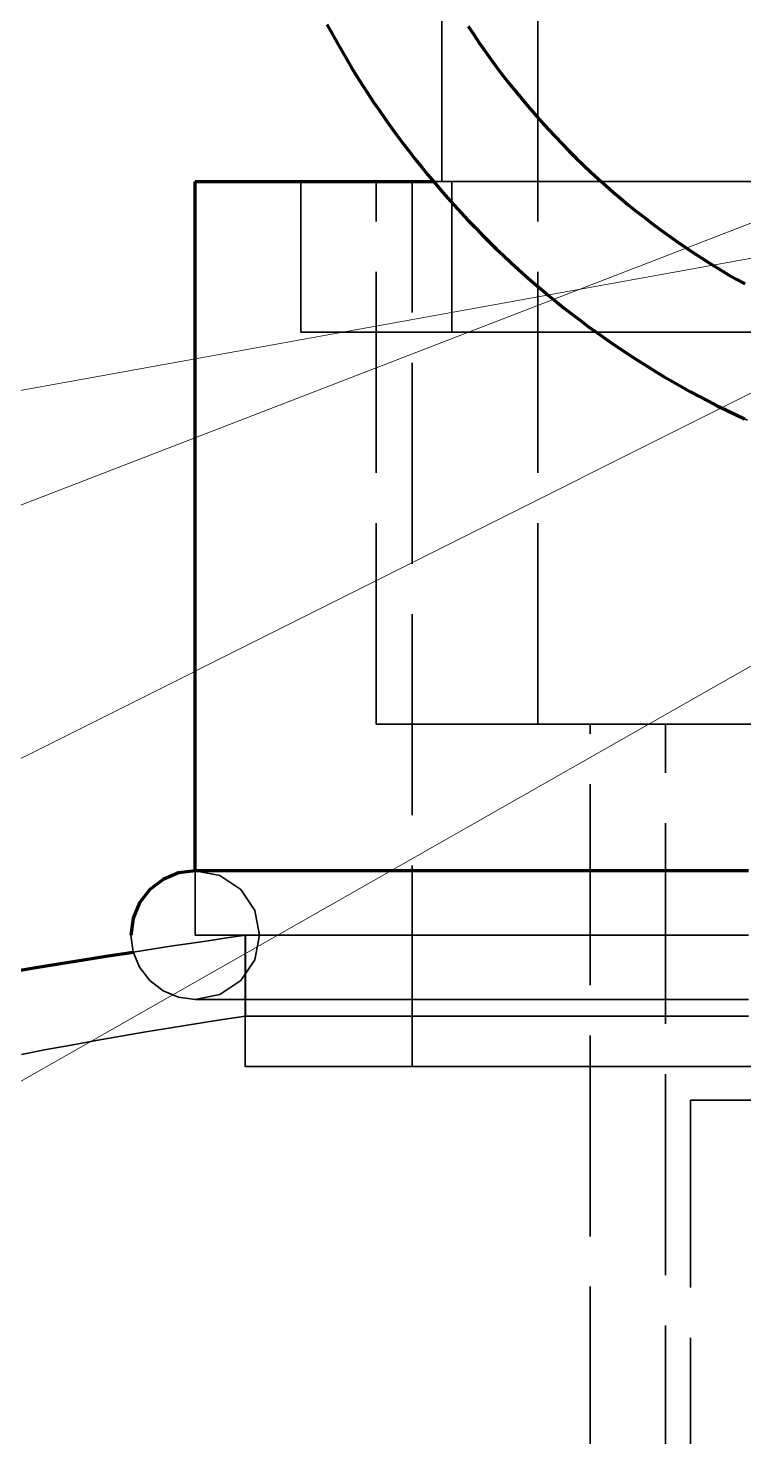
# Model space of a CAD drawing. Header units: millimetres. Extents: x 0 to 2382, y 0 to 420.
# Drawn here: x 948.84 to 963.07, y 279.16 to 307.2 of the extents above; entities that cross this region are included whole.
import ezdxf

# ---------------------------------------------------------------- set-up
doc = ezdxf.new("R2010")
doc.units = ezdxf.units.MM
doc.linetypes.add('IRAM-E-TRAZOS', pattern=[5, 4, -1])
for name, color, linetype, lineweight in [('01-VISIBLE', 7, 'CONTINUOUS', 70), ('02-OCULTA', 4, 'IRAM-E-TRAZOS', 35), ('08-FINA', 5, 'CONTINUOUS', 18)]:
    doc.layers.add(name, color=color, linetype=linetype, lineweight=lineweight)

msp = doc.modelspace()

# ---------------------------------------------------------------- linework, layer by layer
at = {"layer": '01-VISIBLE'}
for points in [[(954.786, 307.271), (954.882, 307.095), (954.979, 306.919), (955.078, 306.745), (955.179, 306.572), (955.283, 306.4), (955.388, 306.229), (955.495, 306.06), (955.603, 305.891), (955.714, 305.724), (955.827, 305.558), (955.941, 305.393), (956.057, 305.23), (956.175, 305.068), (956.295, 304.907), (956.417, 304.748), (956.54, 304.59), (956.665, 304.433), (956.792, 304.278), (956.921, 304.124), (957.051, 303.971), (957.183, 303.82), (957.317, 303.671), (957.452, 303.523), (957.589, 303.376), (957.728, 303.232), (957.868, 303.088), (958.01, 302.946), (958.153, 302.806), (958.298, 302.668), (958.445, 302.531), (958.593, 302.395), (958.742, 302.262), (958.893, 302.13), (959.045, 301.999), (959.199, 301.871), (959.354, 301.744), (959.511, 301.619), (959.669, 301.495), (959.829, 301.374), (959.989, 301.254), (960.152, 301.136), (960.315, 301.019), (960.48, 300.905), (960.646, 300.792), (960.813, 300.682), (960.981, 300.573), (961.151, 300.466), (961.322, 300.361), (961.494, 300.258), (961.667, 300.157), (961.841, 300.057), (962.016, 299.96), (962.193, 299.865), (962.37, 299.771), (962.548, 299.68), (962.728, 299.59), (962.908, 299.503), (963.09, 299.417)], [(957.592, 307.235), (957.703, 307.068), (957.815, 306.902), (957.929, 306.738), (958.046, 306.576), (958.165, 306.414), (958.285, 306.255), (958.408, 306.097), (958.533, 305.941), (958.659, 305.786), (958.788, 305.633), (958.919, 305.481), (959.051, 305.331), (959.186, 305.183), (959.322, 305.037), (959.46, 304.892), (959.6, 304.75), (959.742, 304.609), (959.886, 304.469), (960.032, 304.332), (960.179, 304.197), (960.328, 304.063), (960.478, 303.932), (960.631, 303.802), (960.785, 303.674), (960.94, 303.548), (961.097, 303.425), (961.256, 303.303), (961.416, 303.183), (961.578, 303.066), (961.742, 302.95), (961.906, 302.837), (962.073, 302.726), (962.24, 302.617), (962.409, 302.51), (962.58, 302.405), (962.751, 302.302), (962.924, 302.202), (963.099, 302.104)], [(952.167, 304.145), (952.693, 304.145), (953.219, 304.145), (953.745, 304.145), (954.272, 304.145), (954.798, 304.145), (955.324, 304.145), (955.85, 304.145), (956.377, 304.145), (956.903, 304.145)], [(952.167, 290.425), (952.167, 304.145)], [(952.167, 290.425), (951.835, 290.381), (951.527, 290.254), (951.262, 290.05), (951.058, 289.785), (950.93, 289.476), (950.887, 289.145)], [(952.167, 290.425), (952.167, 290.425)], [(952.167, 290.425), (952.167, 290.425)], [(952.167, 290.425), (952.167, 290.425)], [(952.167, 290.425), (952.167, 290.425)], [(952.167, 290.425), (952.167, 290.425)], [(952.167, 290.425), (952.167, 290.425)], [(963.167, 290.425), (962.667, 290.425), (962.167, 290.425), (961.667, 290.425), (961.167, 290.425), (960.667, 290.425), (960.167, 290.425), (959.667, 290.425), (959.167, 290.425), (958.667, 290.425), (958.167, 290.425), (957.667, 290.425), (957.167, 290.425), (956.667, 290.425), (956.167, 290.425), (955.667, 290.425), (955.167, 290.425), (954.667, 290.425), (954.167, 290.425), (953.667, 290.425), (953.167, 290.425), (952.667, 290.425), (952.167, 290.425)], [(948.461, 288.409), (948.954, 288.495), (949.448, 288.576), (949.942, 288.654), (950.437, 288.732), (950.932, 288.808)]]:
    msp.add_lwpolyline(points, dxfattribs=at)
at = {"layer": '02-OCULTA'}
for points in [[(957.067, 304.145), (957.067, 308.245)], [(958.979, 304.145), (958.979, 308.245)], [(954.826, 307.196), (954.922, 307.021), (955.02, 306.846), (955.12, 306.673), (955.222, 306.501), (955.326, 306.329), (955.431, 306.159), (955.539, 305.991), (955.648, 305.823), (955.76, 305.656), (955.873, 305.491), (955.988, 305.327), (956.104, 305.165), (956.223, 305.004), (956.343, 304.844), (956.465, 304.685), (956.589, 304.528), (956.715, 304.372), (956.842, 304.217), (956.971, 304.064), (957.102, 303.913), (957.234, 303.763), (957.368, 303.614), (957.504, 303.467), (957.642, 303.321), (957.781, 303.177), (957.921, 303.035), (958.063, 302.894), (958.207, 302.754), (958.352, 302.617), (958.499, 302.481), (958.647, 302.346), (958.797, 302.213), (958.948, 302.082), (959.101, 301.953), (959.255, 301.825), (959.41, 301.699), (959.567, 301.575), (959.726, 301.452), (959.885, 301.331), (960.046, 301.212), (960.208, 301.095), (960.372, 300.98), (960.537, 300.866), (960.703, 300.754), (960.87, 300.644), (961.039, 300.536), (961.208, 300.43), (961.379, 300.326), (961.551, 300.224), (961.725, 300.123), (961.899, 300.025), (962.074, 299.928), (962.251, 299.834), (962.428, 299.741), (962.607, 299.65), (962.786, 299.562), (962.966, 299.475), (963.148, 299.391)], [(963.167, 304.145), (962.667, 304.145), (962.167, 304.145), (961.667, 304.145), (961.167, 304.145), (960.667, 304.145), (960.167, 304.145), (959.667, 304.145), (959.167, 304.145), (958.667, 304.145), (958.167, 304.145), (957.667, 304.145), (957.167, 304.145), (956.667, 304.145), (956.167, 304.145), (955.667, 304.145), (955.167, 304.145), (954.667, 304.145), (954.167, 304.145), (953.667, 304.145), (953.167, 304.145), (952.667, 304.145), (952.167, 304.145)], [(963.35, 304.145), (962.845, 304.145), (962.341, 304.145), (961.836, 304.145), (961.331, 304.145), (960.827, 304.145), (960.322, 304.145), (959.817, 304.145), (959.313, 304.145), (958.808, 304.145), (958.304, 304.145), (957.799, 304.145), (957.294, 304.145), (956.79, 304.145), (956.285, 304.145), (955.781, 304.145), (955.276, 304.145), (954.771, 304.145), (954.267, 304.145)], [(954.267, 304.145), (954.771, 304.145), (955.276, 304.145), (955.781, 304.145), (956.285, 304.145), (956.79, 304.145), (957.294, 304.145), (957.799, 304.145), (958.304, 304.145), (958.808, 304.145), (959.313, 304.145), (959.817, 304.145), (960.322, 304.145), (960.827, 304.145), (961.331, 304.145), (961.836, 304.145), (962.341, 304.145), (962.845, 304.145), (963.35, 304.145)], [(954.267, 301.145), (954.267, 304.145)], [(963.343, 304.145), (962.838, 304.145), (962.333, 304.145), (961.828, 304.145), (961.323, 304.145), (960.818, 304.145), (960.312, 304.145), (959.807, 304.145), (959.302, 304.145), (958.797, 304.145), (958.292, 304.145), (957.787, 304.145), (957.282, 304.145), (956.777, 304.145), (956.272, 304.145), (955.767, 304.145)], [(955.767, 304.145), (956.272, 304.145), (956.777, 304.145), (957.282, 304.145), (957.787, 304.145), (958.292, 304.145), (958.797, 304.145), (959.302, 304.145), (959.807, 304.145), (960.312, 304.145), (960.818, 304.145), (961.323, 304.145), (961.828, 304.145), (962.333, 304.145), (962.838, 304.145), (963.343, 304.145)], [(955.767, 293.345), (955.767, 304.145)], [(963.573, 304.145), (963.066, 304.145), (962.559, 304.145), (962.053, 304.145), (961.546, 304.145), (961.039, 304.145), (960.532, 304.145), (960.026, 304.145), (959.519, 304.145), (959.012, 304.145), (958.506, 304.145), (957.999, 304.145), (957.492, 304.145), (956.985, 304.145), (956.479, 304.145)], [(956.479, 304.145), (956.985, 304.145), (957.492, 304.145), (957.999, 304.145), (958.506, 304.145), (959.012, 304.145), (959.519, 304.145), (960.026, 304.145), (960.532, 304.145), (961.039, 304.145), (961.546, 304.145), (962.053, 304.145), (962.559, 304.145), (963.066, 304.145), (963.573, 304.145)], [(956.479, 286.533), (956.479, 304.145)], [(956.903, 304.145), (957.403, 304.145), (957.904, 304.145), (958.404, 304.145), (958.905, 304.145), (959.405, 304.145), (959.906, 304.145), (960.406, 304.145), (960.907, 304.145), (961.407, 304.145), (961.908, 304.145), (962.408, 304.145), (962.909, 304.145), (963.409, 304.145)], [(963.111, 304.145), (962.607, 304.145), (962.104, 304.145), (961.6, 304.145), (961.096, 304.145), (960.593, 304.145), (960.089, 304.145), (959.585, 304.145), (959.081, 304.145), (958.578, 304.145), (958.074, 304.145), (957.57, 304.145), (957.067, 304.145)], [(957.067, 304.145), (957.57, 304.145), (958.074, 304.145), (958.578, 304.145), (959.081, 304.145), (959.585, 304.145), (960.089, 304.145), (960.593, 304.145), (961.096, 304.145), (961.6, 304.145), (962.104, 304.145), (962.607, 304.145), (963.111, 304.145)], [(963.335, 304.145), (962.829, 304.145), (962.323, 304.145), (961.818, 304.145), (961.312, 304.145), (960.806, 304.145), (960.301, 304.145), (959.795, 304.145), (959.289, 304.145), (958.784, 304.145), (958.278, 304.145), (957.772, 304.145), (957.267, 304.145)], [(957.267, 304.145), (957.772, 304.145), (958.278, 304.145), (958.784, 304.145), (959.289, 304.145), (959.795, 304.145), (960.301, 304.145), (960.806, 304.145), (961.312, 304.145), (961.818, 304.145), (962.323, 304.145), (962.829, 304.145), (963.335, 304.145)], [(957.267, 301.145), (957.267, 304.145)], [(963.552, 304.145), (963.044, 304.145), (962.536, 304.145), (962.028, 304.145), (961.52, 304.145), (961.011, 304.145), (960.503, 304.145), (959.995, 304.145), (959.487, 304.145), (958.979, 304.145)], [(958.979, 304.145), (959.487, 304.145), (959.995, 304.145), (960.503, 304.145), (961.011, 304.145), (961.52, 304.145), (962.028, 304.145), (962.536, 304.145), (963.044, 304.145), (963.552, 304.145)], [(963.552, 304.145), (963.044, 304.145), (962.536, 304.145), (962.028, 304.145), (961.52, 304.145), (961.011, 304.145), (960.503, 304.145), (959.995, 304.145), (959.487, 304.145), (958.979, 304.145)], [(958.979, 304.145), (959.487, 304.145), (959.995, 304.145), (960.503, 304.145), (961.011, 304.145), (961.52, 304.145), (962.028, 304.145), (962.536, 304.145), (963.044, 304.145), (963.552, 304.145)], [(958.979, 293.345), (958.979, 304.145)], [(963.35, 301.145), (962.845, 301.145), (962.341, 301.145), (961.836, 301.145), (961.331, 301.145), (960.827, 301.145), (960.322, 301.145), (959.817, 301.145), (959.313, 301.145), (958.808, 301.145), (958.304, 301.145), (957.799, 301.145), (957.294, 301.145), (956.79, 301.145), (956.285, 301.145), (955.781, 301.145), (955.276, 301.145), (954.771, 301.145), (954.267, 301.145)], [(954.267, 301.145), (954.771, 301.145), (955.276, 301.145), (955.781, 301.145), (956.285, 301.145), (956.79, 301.145), (957.294, 301.145), (957.799, 301.145), (958.304, 301.145), (958.808, 301.145), (959.313, 301.145), (959.817, 301.145), (960.322, 301.145), (960.827, 301.145), (961.331, 301.145), (961.836, 301.145), (962.341, 301.145), (962.845, 301.145), (963.35, 301.145)], [(963.335, 301.145), (962.829, 301.145), (962.323, 301.145), (961.818, 301.145), (961.312, 301.145), (960.806, 301.145), (960.301, 301.145), (959.795, 301.145), (959.289, 301.145), (958.784, 301.145), (958.278, 301.145), (957.772, 301.145), (957.267, 301.145)], [(957.267, 301.145), (957.772, 301.145), (958.278, 301.145), (958.784, 301.145), (959.289, 301.145), (959.795, 301.145), (960.301, 301.145), (960.806, 301.145), (961.312, 301.145), (961.818, 301.145), (962.323, 301.145), (962.829, 301.145), (963.335, 301.145)], [(963.343, 293.345), (962.838, 293.345), (962.333, 293.345), (961.828, 293.345), (961.323, 293.345), (960.818, 293.345), (960.312, 293.345), (959.807, 293.345), (959.302, 293.345), (958.797, 293.345), (958.292, 293.345), (957.787, 293.345), (957.282, 293.345), (956.777, 293.345), (956.272, 293.345), (955.767, 293.345)], [(955.767, 293.345), (956.272, 293.345), (956.777, 293.345), (957.282, 293.345), (957.787, 293.345), (958.292, 293.345), (958.797, 293.345), (959.302, 293.345), (959.807, 293.345), (960.312, 293.345), (960.818, 293.345), (961.323, 293.345), (961.828, 293.345), (962.333, 293.345), (962.838, 293.345), (963.343, 293.345)], [(963.552, 293.345), (963.044, 293.345), (962.536, 293.345), (962.028, 293.345), (961.52, 293.345), (961.011, 293.345), (960.503, 293.345), (959.995, 293.345), (959.487, 293.345), (958.979, 293.345)], [(958.979, 293.345), (959.487, 293.345), (959.995, 293.345), (960.503, 293.345), (961.011, 293.345), (961.52, 293.345), (962.028, 293.345), (962.536, 293.345), (963.044, 293.345), (963.552, 293.345)], [(963.567, 293.345), (963.06, 293.345), (962.552, 293.345), (962.045, 293.345), (961.538, 293.345), (961.031, 293.345), (960.524, 293.345), (960.017, 293.345)], [(960.017, 293.345), (960.524, 293.345), (961.031, 293.345), (961.538, 293.345), (962.045, 293.345), (962.552, 293.345), (963.06, 293.345), (963.567, 293.345)], [(960.017, 268.148), (960.017, 293.345)], [(963.55, 293.345), (963.042, 293.345), (962.533, 293.345), (962.025, 293.345), (961.517, 293.345)], [(961.517, 293.345), (962.025, 293.345), (962.533, 293.345), (963.042, 293.345), (963.55, 293.345)], [(961.517, 267.376), (961.517, 293.345)], [(952.167, 289.145), (952.167, 290.425)], [(963.167, 290.425), (962.667, 290.425), (962.167, 290.425), (961.667, 290.425), (961.167, 290.425), (960.667, 290.425), (960.167, 290.425), (959.667, 290.425), (959.167, 290.425), (958.667, 290.425), (958.167, 290.425), (957.667, 290.425), (957.167, 290.425), (956.667, 290.425), (956.167, 290.425), (955.667, 290.425), (955.167, 290.425), (954.667, 290.425), (954.167, 290.425), (953.667, 290.425), (953.167, 290.425), (952.667, 290.425), (952.167, 290.425)], [(952.167, 290.425), (952.657, 290.328), (953.072, 290.05), (953.349, 289.635), (953.447, 289.145), (953.349, 288.655), (953.072, 288.24), (952.657, 287.962), (952.167, 287.865)], [(950.887, 289.145), (950.93, 288.814), (951.058, 288.505), (951.262, 288.24), (951.527, 288.036), (951.835, 287.909), (952.167, 287.865)], [(950.932, 288.808), (951.304, 288.865), (951.677, 288.922), (952.049, 288.978), (952.422, 289.033), (952.794, 289.088), (953.167, 289.145)], [(963.167, 289.145), (962.667, 289.145), (962.167, 289.145), (961.667, 289.145), (961.167, 289.145), (960.667, 289.145), (960.167, 289.145), (959.667, 289.145), (959.167, 289.145), (958.667, 289.145), (958.167, 289.145), (957.667, 289.145), (957.167, 289.145), (956.667, 289.145), (956.167, 289.145), (955.667, 289.145), (955.167, 289.145), (954.667, 289.145), (954.167, 289.145), (953.667, 289.145), (953.167, 289.145), (952.667, 289.145), (952.167, 289.145)], [(952.167, 289.145), (952.667, 289.145), (953.167, 289.145), (953.667, 289.145), (954.167, 289.145), (954.667, 289.145), (955.167, 289.145), (955.667, 289.145), (956.167, 289.145), (956.667, 289.145), (957.167, 289.145), (957.667, 289.145), (958.167, 289.145), (958.667, 289.145), (959.167, 289.145), (959.667, 289.145), (960.167, 289.145), (960.667, 289.145), (961.167, 289.145), (961.667, 289.145), (962.167, 289.145), (962.667, 289.145), (963.167, 289.145)], [(963.162, 289.145), (962.662, 289.145), (962.162, 289.145), (961.662, 289.145), (961.161, 289.145), (960.661, 289.145), (960.161, 289.145), (959.66, 289.145), (959.16, 289.145), (958.66, 289.145), (958.16, 289.145), (957.659, 289.145), (957.159, 289.145), (956.659, 289.145), (956.158, 289.145), (955.658, 289.145), (955.158, 289.145), (954.658, 289.145), (954.157, 289.145), (953.657, 289.145), (953.157, 289.145)], [(953.157, 289.145), (953.657, 289.145), (954.157, 289.145), (954.658, 289.145), (955.158, 289.145), (955.658, 289.145), (956.158, 289.145), (956.659, 289.145), (957.159, 289.145), (957.659, 289.145), (958.16, 289.145), (958.66, 289.145), (959.16, 289.145), (959.66, 289.145), (960.161, 289.145), (960.661, 289.145), (961.161, 289.145), (961.662, 289.145), (962.162, 289.145), (962.662, 289.145), (963.162, 289.145)], [(953.157, 286.533), (953.157, 289.145)], [(963.167, 289.145), (962.667, 289.145), (962.167, 289.145), (961.667, 289.145), (961.167, 289.145), (960.667, 289.145), (960.167, 289.145), (959.667, 289.145), (959.167, 289.145), (958.667, 289.145), (958.167, 289.145), (957.667, 289.145), (957.167, 289.145), (956.667, 289.145), (956.167, 289.145), (955.667, 289.145), (955.167, 289.145), (954.667, 289.145), (954.167, 289.145), (953.667, 289.145), (953.167, 289.145)], [(953.167, 289.145), (953.667, 289.145), (954.167, 289.145), (954.667, 289.145), (955.167, 289.145), (955.667, 289.145), (956.167, 289.145), (956.667, 289.145), (957.167, 289.145), (957.667, 289.145), (958.167, 289.145), (958.667, 289.145), (959.167, 289.145), (959.667, 289.145), (960.167, 289.145), (960.667, 289.145), (961.167, 289.145), (961.667, 289.145), (962.167, 289.145), (962.667, 289.145), (963.167, 289.145)], [(953.167, 289.145), (953.167, 287.533)], [(952.167, 287.865), (952.667, 287.865), (953.167, 287.865), (953.667, 287.865), (954.167, 287.865), (954.667, 287.865), (955.167, 287.865), (955.667, 287.865), (956.167, 287.865), (956.667, 287.865), (957.167, 287.865), (957.667, 287.865), (958.167, 287.865), (958.667, 287.865), (959.167, 287.865), (959.667, 287.865), (960.167, 287.865), (960.667, 287.865), (961.167, 287.865), (961.667, 287.865), (962.167, 287.865), (962.667, 287.865), (963.167, 287.865)], [(952.167, 287.865), (952.667, 287.865), (953.167, 287.865), (953.667, 287.865), (954.167, 287.865), (954.667, 287.865), (955.167, 287.865), (955.667, 287.865), (956.167, 287.865), (956.667, 287.865), (957.167, 287.865), (957.667, 287.865), (958.167, 287.865), (958.667, 287.865), (959.167, 287.865), (959.667, 287.865), (960.167, 287.865), (960.667, 287.865), (961.167, 287.865), (961.667, 287.865), (962.167, 287.865), (962.667, 287.865), (963.167, 287.865)], [(953.167, 287.533), (952.67, 287.457), (952.174, 287.379), (951.678, 287.299), (951.182, 287.217), (950.687, 287.132), (950.193, 287.045), (949.698, 286.956), (949.204, 286.865), (948.711, 286.771)], [(963.167, 287.533), (962.667, 287.533), (962.167, 287.533), (961.667, 287.533), (961.167, 287.533), (960.667, 287.533), (960.167, 287.533), (959.667, 287.533), (959.167, 287.533), (958.667, 287.533), (958.167, 287.533), (957.667, 287.533), (957.167, 287.533), (956.667, 287.533), (956.167, 287.533), (955.667, 287.533), (955.167, 287.533), (954.667, 287.533), (954.167, 287.533), (953.667, 287.533), (953.167, 287.533)], [(953.167, 287.533), (953.667, 287.533), (954.167, 287.533), (954.667, 287.533), (955.167, 287.533), (955.667, 287.533), (956.167, 287.533), (956.667, 287.533), (957.167, 287.533), (957.667, 287.533), (958.167, 287.533), (958.667, 287.533), (959.167, 287.533), (959.667, 287.533), (960.167, 287.533), (960.667, 287.533), (961.167, 287.533), (961.667, 287.533), (962.167, 287.533), (962.667, 287.533), (963.167, 287.533)], [(963.162, 286.533), (962.662, 286.533), (962.162, 286.533), (961.662, 286.533), (961.161, 286.533), (960.661, 286.533), (960.161, 286.533), (959.66, 286.533), (959.16, 286.533), (958.66, 286.533), (958.16, 286.533), (957.659, 286.533), (957.159, 286.533), (956.659, 286.533), (956.158, 286.533), (955.658, 286.533), (955.158, 286.533), (954.658, 286.533), (954.157, 286.533), (953.657, 286.533), (953.157, 286.533)], [(953.157, 286.533), (953.657, 286.533), (954.157, 286.533), (954.658, 286.533), (955.158, 286.533), (955.658, 286.533), (956.158, 286.533), (956.659, 286.533), (957.159, 286.533), (957.659, 286.533), (958.16, 286.533), (958.66, 286.533), (959.16, 286.533), (959.66, 286.533), (960.161, 286.533), (960.661, 286.533), (961.161, 286.533), (961.662, 286.533), (962.162, 286.533), (962.662, 286.533), (963.162, 286.533)], [(963.573, 286.533), (963.066, 286.533), (962.559, 286.533), (962.053, 286.533), (961.546, 286.533), (961.039, 286.533), (960.532, 286.533), (960.026, 286.533), (959.519, 286.533), (959.012, 286.533), (958.506, 286.533), (957.999, 286.533), (957.492, 286.533), (956.985, 286.533), (956.479, 286.533)], [(956.479, 286.533), (956.985, 286.533), (957.492, 286.533), (957.999, 286.533), (958.506, 286.533), (959.012, 286.533), (959.519, 286.533), (960.026, 286.533), (960.532, 286.533), (961.039, 286.533), (961.546, 286.533), (962.053, 286.533), (962.559, 286.533), (963.066, 286.533), (963.573, 286.533)], [(963.543, 285.863), (963.034, 285.863), (962.525, 285.863), (962.017, 285.863)], [(962.017, 285.863), (962.525, 285.863), (963.034, 285.863), (963.543, 285.863)], [(962.017, 267.132), (962.017, 285.863)]]:
    msp.add_lwpolyline(points, dxfattribs=at)
at = {"layer": '08-FINA'}
for p, q in [((922.148, 287.442), (970.667, 306.195)), ((922.353, 295.213), (983.267, 306.245)), ((921.993, 279.291), (970.667, 303.663)), ((921.893, 270.979), (970.667, 298.745))]:
    msp.add_line(p, q, dxfattribs=at)
msp.add_circle((990.667, 325.75), 65.25, dxfattribs=at)

doc.saveas('drawing.dxf')
